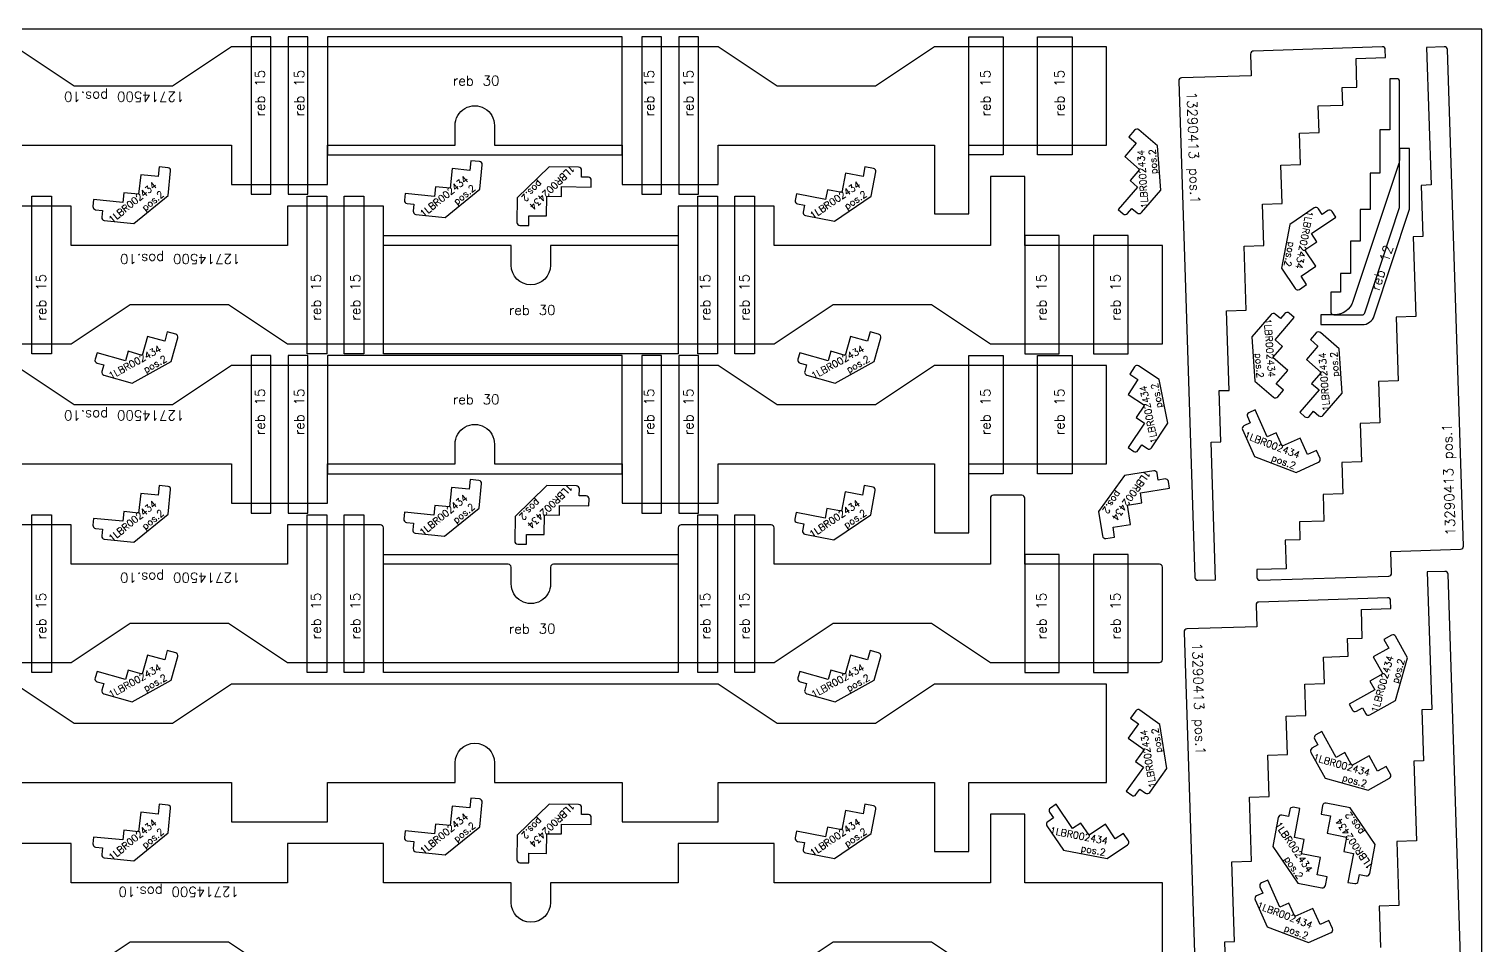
# Model space of a CAD drawing. Header units: millimetres. Extents: x 0 to 2400, y -105 to 2000.
# Drawn here: x 922 to 2400, y 1069 to 2000 of the extents above; entities that cross this region are included whole.
import ezdxf

# ---------------------------------------------------------------- set-up
doc = ezdxf.new("R2010")
doc.units = ezdxf.units.MM
for name, color, linetype in [('12714500', 7, 'Continuous'), ('13290413', 7, 'Continuous'), ('1LBR002434', 7, 'Continuous'), ('Rebaixo', 6, 'Continuous'), ('sheet', 24, 'Continuous'), ('Texto', 7, 'Continuous')]:
    doc.layers.add(name, color=color, linetype=linetype)
doc.styles.get("Standard").update_dxf_attribs({"font": 'txt.shx'})

msp = doc.modelspace()

# ---------------------------------------------------------------- linework, layer by layer
at = {"layer": '12714500', "color": 3}
for points in [[(908, 1882), (1128, 1882), (1128, 1842), (1225.5, 1842), (1225.5, 1882), (1355.5, 1882), (1355.5, 1902, -1.000003), (1395.5, 1902), (1395.5, 1882), (1525.5, 1882), (1525.5, 1842), (1623, 1842), (1623, 1882), (1843, 1882), (1843, 1812), (1878, 1812), (1878, 1882), (2018, 1882), (2018, 1982), (1843, 1982), (1783, 1942), (1683, 1942), (1623, 1982), (1128, 1982), (1068, 1942), (968, 1942), (908, 1982)], [(470, 1680), (965, 1680), (1025, 1720), (1125, 1720), (1185, 1680), (1680, 1680), (1740, 1720), (1840, 1720), (1900, 1680), (2075, 1680), (2075, 1780), (1935, 1780), (1935, 1850), (1900, 1850), (1900, 1780), (1680, 1780), (1680, 1820), (1582.5, 1820), (1582.5, 1780), (1452.5, 1780), (1452.5, 1760, -0.999998), (1412.5, 1760), (1412.5, 1780), (1282.5, 1780), (1282.5, 1820), (1185, 1820), (1185, 1780), (965, 1780), (965, 1820), (867.5, 1820)], [(908, 1558), (1128, 1558), (1128, 1518), (1225.5, 1518), (1225.5, 1558), (1355.5, 1558), (1355.5, 1578, -1.000002), (1395.5, 1578), (1395.5, 1558), (1525.5, 1558), (1525.5, 1518), (1623, 1518), (1623, 1558), (1843, 1558), (1843, 1488), (1878, 1488), (1878, 1558), (2018, 1558), (2018, 1658), (1843, 1658), (1783, 1618), (1683, 1618), (1623, 1658), (1128, 1658), (1068, 1618), (968, 1618), (908, 1658)], [(470, 1356), (965, 1356), (1025, 1396), (1125, 1396), (1185, 1356), (1680, 1356), (1740, 1396), (1840, 1396), (1900, 1356), (2072, 1356, 0.414214), (2075, 1359), (2075, 1453, 0.414214), (2072, 1456), (1935, 1456), (1935, 1523, 0.414214), (1932, 1526), (1903, 1526, 0.414214), (1900, 1523), (1900, 1456), (1680, 1456), (1680, 1493, 0.414214), (1677, 1496), (1585.5, 1496, 0.414214), (1582.5, 1493), (1582.5, 1456), (1455.5, 1456, 0.414214), (1452.5, 1453), (1452.5, 1436, -1.000003), (1412.5, 1436), (1412.5, 1453, 0.414214), (1409.5, 1456), (1282.5, 1456), (1282.5, 1493, 0.414214), (1279.5, 1496), (1185, 1496), (1185, 1456), (965, 1456), (965, 1496), (867.5, 1496)]]:
    msp.add_lwpolyline(points, format="xyb", dxfattribs=at)
at = {"layer": '12714500', "color": 7}
for points in [[(908, 1234), (1128, 1234), (1128, 1194), (1225.5, 1194), (1225.5, 1234), (1355.5, 1234), (1355.5, 1254, -0.999999), (1395.5, 1254), (1395.5, 1234), (1525.5, 1234), (1525.5, 1194), (1623, 1194), (1623, 1234), (1843, 1234), (1843, 1164), (1878, 1164), (1878, 1234), (2018, 1234), (2018, 1334), (1843, 1334), (1783, 1294), (1683, 1294), (1623, 1334), (1128, 1334), (1068, 1294), (968, 1294), (908, 1334)], [(2075, 1032), (2075, 1132), (1935, 1132), (1935, 1202), (1900, 1202), (1900, 1132), (1680, 1132), (1680, 1172), (1582.5, 1172), (1582.5, 1132), (1452.5, 1132), (1452.5, 1112, -0.999998), (1412.5, 1112), (1412.5, 1132), (1282.5, 1132), (1282.5, 1172), (1185, 1172), (1185, 1132), (965, 1132), (965, 1172), (867.5, 1172)]]:
    msp.add_lwpolyline(points, format="xyb", dxfattribs=at)
for points in [[(965, 1032), (1025, 1072), (1125, 1072), (1185, 1032)], [(1680, 1032), (1740, 1072), (1840, 1072), (1900, 1032)]]:
    msp.add_lwpolyline(points, dxfattribs=at)
at = {"layer": '13290413', "color": 5}
for points in [[(2094.5, 1950.3, 0.414214), (2091.6, 1947.2), (2108, 1442.5, 0.414214), (2111.1, 1439.6), (2129.1, 1440.2), (2124.5, 1580.1), (2134.5, 1580.4), (2132.8, 1632.4), (2142.8, 1632.7), (2140.2, 1713.7), (2160.2, 1714.3), (2158.1, 1779.3), (2178.1, 1779.9), (2176.7, 1821.9), (2196.7, 1822.6), (2195.4, 1861.5), (2215.4, 1862.2), (2214.4, 1894.2), (2234.4, 1894.8), (2233.5, 1921.8), (2258.5, 1922.6), (2257.9, 1940.6), (2272.9, 1941.1), (2271.9, 1970.1), (2301.9, 1971.1), (2301.7, 1979.1, 0.414214), (2298.6, 1982), (2167.6, 1977.7, 0.414214), (2164.7, 1974.6), (2165.4, 1952.6)], [(2378.3, 1471.2, 0.414214), (2381.2, 1474.3), (2364.8, 1979.1, 0.414214), (2361.7, 1982), (2343.7, 1981.4), (2348.2, 1841.5), (2338.2, 1841.1), (2339.9, 1789.2), (2329.9, 1788.8), (2332.6, 1707.9), (2312.6, 1707.2), (2314.7, 1642.3), (2294.7, 1641.6), (2296.1, 1599.6), (2276.1, 1599), (2277.4, 1560), (2257.4, 1559.3), (2258.4, 1527.4), (2238.4, 1526.7), (2239.3, 1499.7), (2214.3, 1498.9), (2214.9, 1480.9), (2199.9, 1480.4), (2200.9, 1451.4), (2170.9, 1450.5), (2171.1, 1442.5, 0.414214), (2174.2, 1439.6), (2305.2, 1443.8, 0.414214), (2308.1, 1446.9), (2307.3, 1468.9)]]:
    msp.add_lwpolyline(points, format="xyb", close=True, dxfattribs=at)
at = {"layer": '13290413', "color": 2}
msp.add_lwpolyline([(2249.2, 1709.5), (2278.1, 1709.5, 0.323583), (2280.9, 1711.5), (2316.2, 1818.5), (2316.2, 1946.5, 0.414214), (2313.2, 1949.5), (2306.2, 1949.5), (2306.2, 1897.5), (2296.2, 1897.5), (2296.2, 1853.5), (2286.2, 1853.5), (2286.2, 1816.5), (2276.2, 1816.5), (2276.2, 1784.5), (2266.2, 1784.5), (2266.2, 1751.5), (2256.2, 1751.5), (2256.2, 1732.5), (2246.2, 1732.5), (2246.2, 1712.5, 0.414214)], format="xyb", close=True, dxfattribs=at)
at = {"layer": '13290413', "color": 5}
for points in [[(2382, 941.1), (2365.5, 1445.8, 0.414214), (2362.4, 1448.7), (2344.4, 1448.1), (2349, 1308.2), (2339, 1307.9), (2340.7, 1255.9), (2330.7, 1255.6), (2333.3, 1174.6), (2313.3, 1174), (2315.5, 1109), (2295.5, 1108.3), (2296.8, 1066.4)], [(2140, 1020.2), (2138.3, 1072.2), (2148.3, 1072.5), (2145.7, 1153.5), (2165.7, 1154.1), (2163.5, 1219.1), (2183.5, 1219.8), (2182.2, 1261.7), (2202.2, 1262.4), (2200.9, 1301.4), (2220.9, 1302), (2219.8, 1334), (2239.8, 1334.7), (2238.9, 1361.6), (2263.9, 1362.5), (2263.3, 1380.4), (2278.3, 1380.9), (2277.4, 1409.9), (2307.4, 1410.9), (2307.1, 1418.9, 0.414214), (2304, 1421.8), (2173.1, 1417.5, 0.414214), (2170.2, 1414.4), (2170.9, 1392.4), (2099.9, 1390.1, 0.414214), (2097, 1387), (2113.5, 882.3, 0.414214)]]:
    msp.add_lwpolyline(points, format="xyb", dxfattribs=at)
at = {"layer": '1LBR002434', "color": 5}
for points in [[(2048.4, 1883.9), (2036.7, 1870.3), (2051.8, 1857.2), (2042, 1845.9), (2049.5, 1839.3), (2029.9, 1816.6), (2035.2, 1812.1, 0.414214), (2039.4, 1812.4), (2044, 1817.7), (2049.3, 1813.1, 0.414214), (2053.6, 1813.4), (2073.2, 1836.1), (2069.9, 1881.2), (2051, 1897.6, 0.414214), (2046.7, 1897.3), (2040.9, 1890.5)], [(1370.4, 1856.3), (1352.5, 1858.1), (1350.4, 1838.2), (1335.5, 1839.7), (1334.5, 1829.8), (1304.6, 1832.8), (1303.9, 1825.9, 0.414214), (1306.6, 1822.6), (1313.6, 1821.9), (1312.9, 1814.9, 0.414214), (1315.5, 1811.6), (1345.4, 1808.6), (1380.5, 1837.1), (1383, 1862, 0.414214), (1380.3, 1865.3), (1371.4, 1866.2)], [(1053.5, 1850), (1035.6, 1851.9), (1033.5, 1832), (1018.6, 1833.5), (1017.6, 1823.6), (987.7, 1826.6), (987, 1819.7, 0.414214), (989.7, 1816.4), (996.7, 1815.7), (996, 1808.7, 0.414214), (998.6, 1805.4), (1028.5, 1802.3), (1063.6, 1830.9), (1066.1, 1855.8, 0.414214), (1063.4, 1859.1), (1054.5, 1860)], [(1430.4, 1810.3), (1448.4, 1810), (1448.7, 1830), (1463.7, 1829.8), (1463.8, 1839.8), (1493.8, 1839.4), (1493.9, 1846.4, 0.414214), (1491, 1849.4), (1484, 1849.5), (1484.1, 1856.5, 0.414214), (1481.1, 1859.6), (1451.1, 1860), (1418.7, 1828.5), (1418.3, 1803.5, 0.414214), (1421.3, 1800.4), (1430.3, 1800.3)], [(1770.4, 1850.2), (1752.7, 1853.6), (1748.9, 1833.9), (1734.2, 1836.7), (1732.3, 1826.9), (1702.8, 1832.6), (1701.5, 1825.7, 0.414214), (1703.9, 1822.2), (1710.8, 1820.9), (1709.5, 1814, 0.414214), (1711.9, 1810.5), (1741.3, 1804.8), (1778.8, 1830.2), (1783.5, 1854.8, 0.414214), (1781.1, 1858.3), (1772.2, 1860)], [(2216.1, 1748.7), (2231, 1758.8), (2219.8, 1775.4), (2232.2, 1783.8), (2226.6, 1792.1), (2251.4, 1808.9), (2247.5, 1814.7, 0.414214), (2243.3, 1815.5), (2237.5, 1811.6), (2233.6, 1817.4, 0.414214), (2229.4, 1818.2), (2204.6, 1801.3), (2196.1, 1756.9), (2210.1, 1736.2, 0.414214), (2214.3, 1735.4), (2221.7, 1740.4)], [(2190.6, 1639.4), (2202.4, 1653), (2187.2, 1666.1), (2197.1, 1677.4), (2189.5, 1684), (2209.1, 1706.7), (2203.8, 1711.2, 0.414214), (2199.6, 1710.9), (2195, 1705.6), (2189.7, 1710.2, 0.414214), (2185.5, 1709.9), (2165.9, 1687.2), (2169.1, 1642.1), (2188.1, 1625.7, 0.414214), (2192.3, 1626), (2198.2, 1632.8)], [(1060, 1682.7), (1042.6, 1687.6), (1037.2, 1668.3), (1022.7, 1672.4), (1020, 1662.8), (991.2, 1671), (989.2, 1664.3, 0.414214), (991.3, 1660.5), (998, 1658.6), (996.1, 1651.9, 0.414214), (998.2, 1648.2), (1027.1, 1640), (1066.6, 1662.1), (1073.4, 1686.1, 0.414214), (1071.3, 1689.8), (1062.7, 1692.3)], [(1775, 1682.7), (1757.6, 1687.6), (1752.2, 1668.3), (1737.7, 1672.4), (1735, 1662.8), (1706.2, 1671), (1704.2, 1664.3, 0.414214), (1706.3, 1660.5), (1713, 1658.6), (1711.1, 1651.9, 0.414214), (1713.2, 1648.2), (1742.1, 1640), (1781.6, 1662.1), (1788.4, 1686.1, 0.414214), (1786.3, 1689.8), (1777.7, 1692.3)], [(2233.2, 1677.7), (2221.4, 1664.1), (2236.5, 1651), (2226.7, 1639.7), (2234.3, 1633.2), (2214.6, 1610.5), (2219.9, 1605.9, 0.414214), (2224.2, 1606.2), (2228.8, 1611.5), (2234, 1606.9, 0.414214), (2238.3, 1607.2), (2257.9, 1629.9), (2254.6, 1675), (2235.7, 1691.4, 0.414214), (2231.5, 1691.1), (2225.6, 1684.3)], [(2050, 1643.6), (2040, 1628.6), (2056.6, 1617.6), (2048.3, 1605.1), (2056.6, 1599.5), (2040, 1574.6), (2045.8, 1570.7, 0.414214), (2050, 1571.5), (2053.9, 1577.3), (2059.7, 1573.5, 0.414214), (2063.9, 1574.3), (2080.5, 1599.2), (2071.6, 1643.6), (2050.8, 1657.5, 0.414214), (2046.7, 1656.7), (2041.7, 1649.2)], [(2222.5, 1567.6), (2215.1, 1584.1), (2196.8, 1575.9), (2190.7, 1589.6), (2181.6, 1585.5), (2169.3, 1612.8), (2162.9, 1610, 0.414214), (2161.4, 1606), (2164.3, 1599.6), (2157.9, 1596.8, 0.414214), (2156.4, 1592.8), (2168.7, 1565.4), (2210.9, 1549.3), (2233.8, 1559.6, 0.414214), (2235.3, 1563.5), (2231.6, 1571.7)], [(1369.8, 1532.2), (1351.9, 1534), (1349.8, 1514.2), (1334.9, 1515.7), (1333.9, 1505.7), (1304, 1508.8), (1303.3, 1501.8, 0.414214), (1306, 1498.5), (1313, 1497.8), (1312.3, 1490.9, 0.414214), (1314.9, 1487.6), (1344.8, 1484.5), (1379.9, 1513.1), (1382.4, 1538, 0.414214), (1379.7, 1541.2), (1370.8, 1542.2)], [(2024.7, 1493.5), (2042.5, 1496.4), (2039.3, 1516.1), (2054.1, 1518.5), (2052.5, 1528.4), (2082.2, 1533.2), (2081.1, 1540.1, 0.414214), (2077.6, 1542.6), (2070.7, 1541.4), (2069.6, 1548.4, 0.414214), (2066.1, 1550.8), (2036.5, 1546.1), (2010, 1509.4), (2014, 1484.7, 0.414214), (2017.5, 1482.2), (2026.3, 1483.6)], [(1053.5, 1526), (1035.6, 1527.9), (1033.5, 1508), (1018.6, 1509.5), (1017.6, 1499.6), (987.7, 1502.6), (987, 1495.7, 0.414214), (989.7, 1492.4), (996.7, 1491.7), (996, 1484.7, 0.414214), (998.6, 1481.4), (1028.5, 1478.3), (1063.6, 1506.9), (1066.1, 1531.8, 0.414214), (1063.4, 1535.1), (1054.5, 1536)], [(1428.2, 1486.3), (1446.2, 1486), (1446.5, 1506), (1461.5, 1505.8), (1461.6, 1515.8), (1491.6, 1515.4), (1491.7, 1522.4, 0.414214), (1488.8, 1525.4), (1481.8, 1525.5), (1481.9, 1532.5, 0.414214), (1478.9, 1535.6), (1448.9, 1536), (1416.5, 1504.5), (1416.1, 1479.5, 0.414214), (1419.1, 1476.4), (1428.1, 1476.3)], [(1769.8, 1526.2), (1752.2, 1529.6), (1748.4, 1509.9), (1733.7, 1512.7), (1731.8, 1502.9), (1702.3, 1508.6), (1701, 1501.7, 0.414214), (1703.4, 1498.2), (1710.3, 1496.9), (1708.9, 1490, 0.414214), (1711.3, 1486.5), (1740.8, 1480.8), (1778.2, 1506.2), (1782.9, 1530.8, 0.414214), (1780.6, 1534.3), (1771.7, 1536)], [(2305.2, 1370.7), (2289.4, 1361.9), (2299.2, 1344.5), (2286.1, 1337.2), (2291, 1328.4), (2264.8, 1313.8), (2268.2, 1307.7, 0.414214), (2272.3, 1306.5), (2278.4, 1309.9), (2281.8, 1303.8, 0.414214), (2285.9, 1302.7), (2312.1, 1317.3), (2324.4, 1360.8), (2312.2, 1382.7, 0.414214), (2308.1, 1383.8), (2300.3, 1379.4)], [(1060, 1358.7), (1042.6, 1363.6), (1037.2, 1344.3), (1022.7, 1348.4), (1020, 1338.8), (991.2, 1347), (989.2, 1340.3, 0.414214), (991.3, 1336.5), (998, 1334.6), (996.1, 1327.9, 0.414214), (998.2, 1324.2), (1027.1, 1316), (1066.6, 1338.1), (1073.4, 1362.1, 0.414214), (1071.3, 1365.8), (1062.7, 1368.3)], [(1775, 1358.7), (1757.6, 1363.6), (1752.2, 1344.3), (1737.7, 1348.4), (1735, 1338.8), (1706.2, 1347), (1704.2, 1340.3, 0.414214), (1706.3, 1336.5), (1713, 1334.6), (1711.1, 1327.9, 0.414214), (1713.2, 1324.2), (1742.1, 1316), (1781.6, 1338.1), (1788.4, 1362.1, 0.414214), (1786.3, 1365.8), (1777.7, 1368.3)], [(2050.7, 1293.8), (2040.2, 1279.2), (2056.4, 1267.5), (2047.6, 1255.3), (2055.7, 1249.5), (2038.1, 1225.1), (2043.8, 1221, 0.414214), (2048, 1221.7), (2052.1, 1227.4), (2057.8, 1223.3, 0.414214), (2062, 1224), (2079.5, 1248.3), (2072.3, 1293), (2052.1, 1307.6, 0.414214), (2047.9, 1306.9), (2042.6, 1299.6)], [(2293.9, 1245.4), (2285.2, 1261.2), (2267.7, 1251.4), (2260.4, 1264.5), (2251.7, 1259.6), (2237, 1285.8), (2230.9, 1282.4, 0.414214), (2229.8, 1278.3), (2233.2, 1272.2), (2227.1, 1268.8, 0.414214), (2225.9, 1264.7), (2240.5, 1238.5), (2284.1, 1226.2), (2305.9, 1238.4, 0.414214), (2307.1, 1242.5), (2302.7, 1250.3)], [(1053.5, 1202), (1035.6, 1203.9), (1033.5, 1184), (1018.6, 1185.5), (1017.6, 1175.6), (987.7, 1178.6), (987, 1171.7, 0.414214), (989.7, 1168.4), (996.7, 1167.7), (996, 1160.7, 0.414214), (998.6, 1157.4), (1028.5, 1154.3), (1063.6, 1182.9), (1066.1, 1207.8, 0.414214), (1063.4, 1211.1), (1054.5, 1212)], [(1370.4, 1208.3), (1352.5, 1210.1), (1350.4, 1190.2), (1335.5, 1191.7), (1334.5, 1181.8), (1304.6, 1184.8), (1303.9, 1177.9, 0.414214), (1306.6, 1174.6), (1313.6, 1173.9), (1312.9, 1166.9, 0.414214), (1315.5, 1163.6), (1345.4, 1160.6), (1380.5, 1189.1), (1383, 1214, 0.414214), (1380.3, 1217.3), (1371.4, 1218.2)], [(1430.4, 1162.3), (1448.4, 1162), (1448.7, 1182), (1463.7, 1181.8), (1463.8, 1191.8), (1493.8, 1191.4), (1493.9, 1198.4, 0.414214), (1491, 1201.4), (1484, 1201.5), (1484.1, 1208.5, 0.414214), (1481.1, 1211.6), (1451.1, 1212), (1418.7, 1180.5), (1418.3, 1155.5, 0.414214), (1421.3, 1152.4), (1430.3, 1152.3)], [(1770.4, 1202.2), (1752.7, 1205.6), (1748.9, 1185.9), (1734.2, 1188.7), (1732.3, 1178.9), (1702.8, 1184.6), (1701.5, 1177.7, 0.414214), (1703.9, 1174.2), (1710.8, 1172.9), (1709.5, 1166, 0.414214), (1711.9, 1162.5), (1741.3, 1156.8), (1778.8, 1182.2), (1783.5, 1206.8, 0.414214), (1781.1, 1210.3), (1772.2, 1212)], [(2027, 1176.7), (2016.9, 1191.6), (2000.3, 1180.4), (1991.9, 1192.8), (1983.6, 1187.2), (1966.8, 1212), (1961, 1208.1, 0.414214), (1960.2, 1203.9), (1964.1, 1198.1), (1958.3, 1194.2, 0.414214), (1957.5, 1190), (1974.4, 1165.2), (2018.8, 1156.7), (2039.5, 1170.7, 0.414213), (2040.3, 1174.9), (2035.3, 1182.3)], [(2246.1, 1200), (2242.7, 1182.4), (2262.3, 1178.6), (2259.5, 1163.9), (2269.3, 1162), (2263.7, 1132.5), (2270.6, 1131.2, 0.414214), (2274.1, 1133.6), (2275.4, 1140.5), (2282.3, 1139.1, 0.414214), (2285.8, 1141.5), (2291.4, 1171), (2266, 1208.4), (2241.5, 1213.1, 0.414214), (2237.9, 1210.8), (2236.3, 1201.9)], [(2232.5, 1140), (2235.9, 1157.7), (2216.3, 1161.4), (2219.1, 1176.2), (2209.3, 1178), (2214.9, 1207.5), (2208, 1208.8, 0.414214), (2204.5, 1206.4), (2203.2, 1199.6), (2196.3, 1200.9, 0.414214), (2192.8, 1198.5), (2187.2, 1169), (2212.6, 1131.6), (2237.2, 1126.9, 0.414214), (2240.7, 1129.3), (2242.4, 1138.1)], [(2235.3, 1089.6), (2227.9, 1106), (2209.6, 1097.8), (2203.5, 1111.5), (2194.4, 1107.4), (2182.1, 1134.8), (2175.7, 1131.9, 0.414214), (2174.2, 1128), (2177.1, 1121.6), (2170.7, 1118.7, 0.414214), (2169.2, 1114.8), (2181.4, 1087.4), (2223.7, 1071.3), (2246.5, 1081.5, 0.414214), (2248.1, 1085.5), (2244.4, 1093.7)]]:
    msp.add_lwpolyline(points, format="xyb", close=True, dxfattribs=at)
at = {"layer": 'Rebaixo', "color": 3}
for points in [[(1148, 1832), (1168, 1832), (1168, 1992), (1148, 1992)], [(1185.5, 1832), (1205.5, 1832), (1205.5, 1992), (1185.5, 1992)], [(1225.5, 1872), (1525.5, 1872), (1525.5, 1992), (1225.5, 1992)], [(1565.5, 1992), (1545.5, 1992), (1545.5, 1832), (1565.5, 1832)], [(1583, 1832), (1603, 1832), (1603, 1992), (1583, 1992)], [(1913, 1872), (1878, 1872), (1878, 1992), (1913, 1992)], [(1948, 1992), (1983, 1992), (1983, 1872), (1948, 1872)], [(945, 1670), (925, 1670), (925, 1830), (945, 1830)], [(1205, 1830), (1225, 1830), (1225, 1670), (1205, 1670)], [(1242.5, 1830), (1262.5, 1830), (1262.5, 1670), (1242.5, 1670)], [(1622.5, 1670), (1602.5, 1670), (1602.5, 1830), (1622.5, 1830)], [(1640, 1830), (1660, 1830), (1660, 1670), (1640, 1670)], [(1282.5, 1790), (1582.5, 1790), (1582.5, 1670), (1282.5, 1670)], [(1970, 1790), (1935, 1790), (1935, 1670), (1970, 1670)], [(2005, 1670), (2040, 1670), (2040, 1790), (2005, 1790)], [(1148, 1508), (1168, 1508), (1168, 1668), (1148, 1668)], [(1185.5, 1508), (1205.5, 1508), (1205.5, 1668), (1185.5, 1668)], [(1225.5, 1548), (1525.5, 1548), (1525.5, 1668), (1225.5, 1668)], [(1565.5, 1668), (1545.5, 1668), (1545.5, 1508), (1565.5, 1508)], [(1583, 1508), (1603, 1508), (1603, 1668), (1583, 1668)], [(1913, 1548), (1878, 1548), (1878, 1668), (1913, 1668)], [(1948, 1668), (1983, 1668), (1983, 1548), (1948, 1548)], [(945, 1346), (925, 1346), (925, 1506), (945, 1506)], [(1205, 1506), (1225, 1506), (1225, 1346), (1205, 1346)], [(1242.5, 1506), (1262.5, 1506), (1262.5, 1346), (1242.5, 1346)], [(1622.5, 1346), (1602.5, 1346), (1602.5, 1506), (1622.5, 1506)], [(1640, 1506), (1660, 1506), (1660, 1346), (1640, 1346)], [(1282.5, 1466), (1582.5, 1466), (1582.5, 1346), (1282.5, 1346)], [(1970, 1466), (1935, 1466), (1935, 1346), (1970, 1346)], [(2005, 1346), (2040, 1346), (2040, 1466), (2005, 1466)]]:
    msp.add_lwpolyline(points, close=True, dxfattribs=at)
at = {"layer": 'Rebaixo', "color": 2}
msp.add_lwpolyline([(2316.2, 1868.7, -0.080612), (2315.2, 1862.4), (2268.8, 1723.2, -0.322823), (2249.8, 1709.5), (2236.2, 1709.5), (2236.2, 1699.5), (2278.1, 1699.5, 0.323583), (2290.4, 1708.4), (2326.2, 1816.9), (2326.2, 1878.7), (2316.2, 1878.7)], format="xyb", close=True, dxfattribs=at)
at = {"layer": 'sheet', "color": 7}
msp.add_lwpolyline([(0, 0), (2400, 0), (2400, 2000), (0, 2000)], close=True, dxfattribs=at)

# ---------------------------------------------------------------- texts
at = {"layer": 'Rebaixo', "color": 3, "char_height": 10, "rotation": 90}
for insert, attachment_point in [((1151.9, 1911), 1), ((1191.9, 1911), 1), ((1547.9, 1911), 1), ((1587.8, 1911), 1), ((1890, 1911), 1), ((1965.2, 1911), 1), ((929.4, 1751), 3), ((1208.9, 1751), 3), ((1248.9, 1751), 3), ((1604.9, 1751), 3), ((1644.8, 1751), 3), ((1947, 1751), 3), ((2022.2, 1751), 3), ((1151.9, 1587), 1), ((1191.9, 1587), 1), ((1547.9, 1587), 1), ((1587.8, 1587), 1), ((1890, 1587), 1), ((1965.2, 1587), 1), ((929.4, 1427), 3), ((1208.9, 1427), 3), ((1248.9, 1427), 3), ((1604.9, 1427), 3), ((1644.8, 1427), 3), ((1947, 1427), 3), ((2022.2, 1427), 3)]:
    msp.add_mtext_dynamic_manual_height_columns('reb 15', width=56.175, gutter_width=12.5, heights=[0], dxfattribs=dict(at, insert=insert, attachment_point=attachment_point))
at = {"layer": 'Rebaixo', "color": 3, "char_height": 10}
for insert, attachment_point in [((1353.1, 1952.6), 1), ((1410.1, 1709.4), 7), ((1353.1, 1628.6), 1), ((1410.1, 1385.4), 7)]:
    msp.add_mtext_dynamic_manual_height_columns('reb 30', width=56.175, gutter_width=12.5, heights=[0], dxfattribs=dict(at, insert=insert, attachment_point=attachment_point))
at = {"layer": 'Rebaixo', "color": 2, "insert": (2286, 1736.3), "char_height": 10, "attachment_point": 1, "rotation": 72.1949}
msp.add_mtext_dynamic_manual_height_columns('reb 12', width=58.104, gutter_width=12.5, heights=[0], dxfattribs=at)
at = {"layer": 'Texto', "color": 3, "char_height": 10, "width": 178.166, "attachment_point": 1, "rotation": 180}
for insert in [(1080.1, 1926.2), (1137.1, 1761.2), (1080.1, 1602.2), (1137.1, 1437.2), (1135.5, 1117.8)]:
    msp.add_mtext('12714500 pos.10', dxfattribs=dict(at, insert=insert))
at = {"layer": 'Texto', "color": 5}
for s, insert, char_height, width, attachment_point, rotation in [('13290413 pos.1', (2109.8, 1936.5), 10, 241.207, 1, 271.8652), ('1LBR002434\\Ppos.2', (2049.3, 1876.9), 7, 55.252, 3, 94.1602), ('1LBR002434\\Ppos.2', (1365.1, 1851.5), 7, 55.252, 3, 39.1602), ('1LBR002434\\Ppos.2', (1435.2, 1815.5), 7, 55.252, 3, 224.1602), ('1LBR002434\\Ppos.2', (1048.2, 1845.3), 7, 55.252, 3, 39.1602), ('1LBR002434\\Ppos.2', (1764.7, 1845.9), 7, 55.252, 3, 34.1602), ('1LBR002434\\Ppos.2', (2217, 1755.7), 7, 55.252, 3, 259.1602), ('1LBR002434\\Ppos.2', (2189.7, 1646.4), 7, 55.252, 3, 274.1602), ('1LBR002434\\Ppos.2', (1054, 1678.9), 7, 55.252, 3, 29.1602), ('1LBR002434\\Ppos.2', (1769, 1678.9), 7, 55.252, 3, 29.1602), ('1LBR002434\\Ppos.2', (2234, 1670.7), 7, 55.252, 3, 94.1602), ('1LBR002434\\Ppos.2', (2051.7, 1636.8), 7, 55.252, 3, 101.3099), ('1LBR002434\\Ppos.2', (2215.7, 1569.8), 7, 55.252, 3, 339.1602), ('13290413 pos.1', (2363, 1485), 10, 241.207, 1, 91.8652), ('1LBR002434\\Ppos.2', (2028.6, 1499.5), 7, 55.252, 3, 234.1602), ('1LBR002434\\Ppos.2', (1364.5, 1527.5), 7, 55.252, 3, 39.1602), ('1LBR002434\\Ppos.2', (1433, 1491.5), 7, 55.252, 3, 224.1602), ('1LBR002434\\Ppos.2', (1048.2, 1521.3), 7, 55.252, 3, 39.1602), ('1LBR002434\\Ppos.2', (1764.2, 1521.9), 7, 55.252, 3, 34.1602), ('13290413 pos.1', (2115.2, 1376.3), 10, 241.207, 1, 271.8652), ('1LBR002434\\Ppos.2', (2303.6, 1363.8), 7, 55.252, 3, 74.1602), ('1LBR002434\\Ppos.2', (1054, 1354.9), 7, 55.252, 3, 29.1602), ('1LBR002434\\Ppos.2', (1769, 1354.9), 7, 55.252, 3, 29.1602), ('1LBR002434\\Ppos.2', (2052.2, 1286.9), 7, 55.252, 3, 99.1602), ('1LBR002434\\Ppos.2', (2287, 1247), 7, 55.252, 3, 344.1602), ('1LBR002434\\Ppos.2', (1365.1, 1203.5), 7, 55.252, 3, 39.1602), ('1LBR002434\\Ppos.2', (1435.2, 1167.5), 7, 55.252, 3, 224.1602), ('1LBR002434\\Ppos.2', (2250.4, 1194.4), 7, 55.252, 3, 124.1602), ('1LBR002434\\Ppos.2', (1048.2, 1197.3), 7, 55.252, 3, 39.1602), ('1LBR002434\\Ppos.2', (1764.7, 1197.9), 7, 55.252, 3, 34.1602), ('1LBR002434\\Ppos.2', (2020, 1177.7), 7, 55.252, 3, 349.1602), ('1LBR002434\\Ppos.2', (2228.3, 1145.6), 7, 55.252, 3, 304.1602), ('1LBR002434\\Ppos.2', (2228.5, 1091.8), 7, 55.252, 3, 339.1602)]:
    msp.add_mtext(s, dxfattribs=dict(at, insert=insert, char_height=char_height, width=width, attachment_point=attachment_point, rotation=rotation))

doc.saveas('drawing.dxf')
